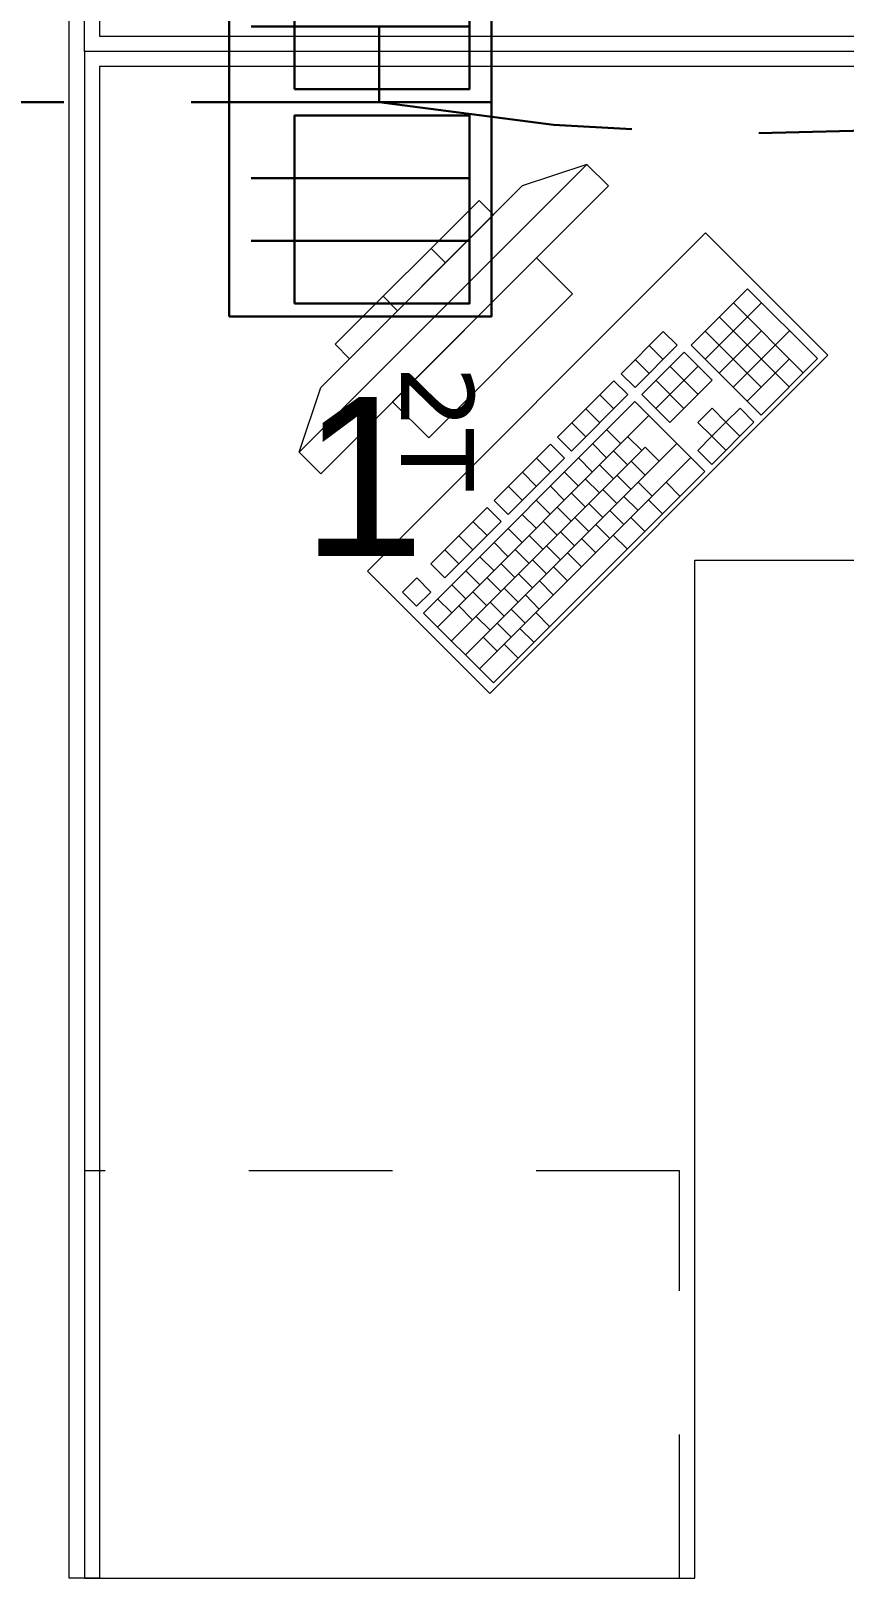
# Model space of a CAD drawing. Header units: inches. Extents: x -19 to 5698, y -728 to 92.
# Drawn here: x 110.498 to 111.298, y 19.461 to 20.981 of the extents above; entities that cross this region are included whole.
import ezdxf

# ---------------------------------------------------------------- set-up
doc = ezdxf.new("R2010")
doc.units = ezdxf.units.IN
doc.header["$MEASUREMENT"] = 0
doc.linetypes.add('HIDDEN', pattern=[0.375, 0.25, -0.125])
doc.linetypes.add('Rayas', pattern=[0.282222, 0.141111, -0.141111])
doc.layers.get('0').update_dxf_attribs({"color": 61})
doc.layers.add('00 conduct tomacorr', color=120, linetype='HIDDEN', lineweight=30)
doc.layers.add('00 IE LUZ EMERGENCIA', color=253, linetype='Continuous', lineweight=0)
doc.layers.add('Interior - Mobiliario', color=7, linetype='Continuous')
doc.styles.add('Annotative', font='arial.ttf')

# ---------------------------------------------------------------- blocks, each defined once
blk = doc.blocks.new('CAJA POP UP 6 MODULOS')
at = {"layer": '00 conduct tomacorr', "linetype": 'Continuous'}
for p, q in [((-0.095, -0.165), (-0.095, -0.0151)), ((-0.052, -0.165), (-0.052, -0.0151)), ((0.052, -0.165), (0.052, -0.0151)), ((0.095, -0.165), (0.095, -0.0151)), ((0, -0.165), (0, -0.18))]:
    blk.add_line(p, q, dxfattribs=at)
for points in [[(-0.147, 0), (0.147, 0), (0.147, -0.18), (-0.147, -0.18)], [(0, 0), (0.147, 0), (0.147, -0.18), (0, -0.18)]]:
    blk.add_lwpolyline(points, close=True, dxfattribs=at)
for points in [[(-0.138, -0.045), (-0.009, -0.045), (-0.009, -0.165), (-0.138, -0.165), (-0.138, -0.045)], [(0.009, -0.045), (0.138, -0.045), (0.138, -0.165), (0.009, -0.165), (0.009, -0.045)]]:
    blk.add_lwpolyline(points, dxfattribs=at)
at = {"color": 1, "insert": (-0.1807, -0.168), "char_height": 0.05, "attachment_point": 1, "rotation": 180}
blk.add_mtext_dynamic_manual_height_columns('{\\fVerdana|b0|i0|c0|p34;2T}', width=0.000481, gutter_width=0.1561, heights=[0], dxfattribs=at)

msp = doc.modelspace()

# ---------------------------------------------------------------- linework, layer by layer
at = {"layer": '00 conduct tomacorr'}
for p in [(110.8407, 25.8595), (103.5309, 20.9107)]:
    msp.add_line(p, (110.8407, 20.9107), dxfattribs=at)
msp.add_arc((111.2112, 23.0861, -0.0003), 2.2067, 260.333, 330.3419, dxfattribs=at)
at = {"layer": 'Interior - Mobiliario', "color": 175, "linetype": 'Continuous', "lineweight": 13}
for p, q in [((110.536, 20.9757), (110.536, 22.4607)), ((110.566, 22.4607), (110.566, 20.9757)), ((110.536, 20.9457), (110.536, 20.9757)), ((110.566, 20.9757), (111.851, 20.9757)), ((110.536, 19.4607), (110.536, 20.9457)), ((110.566, 20.9457), (110.566, 19.4607)), ((111.851, 20.9457), (110.566, 20.9457)), ((111.0449, 20.8496), (110.7621, 20.5668)), ((111.0449, 20.8496), (110.9813, 20.8284)), ((111.0661, 20.8284), (111.0449, 20.8496)), ((110.7833, 20.5456), (111.0661, 20.8284)), ((110.7833, 20.6304), (110.9813, 20.8284)), ((110.9389, 20.8143), (110.7974, 20.6729)), ((110.953, 20.8001), (110.9389, 20.8143)), ((110.8116, 20.6587), (110.953, 20.8001)), ((110.9059, 20.753), (110.8917, 20.7671)), ((110.9954, 20.7577), (110.854, 20.6163)), ((111.0308, 20.7224), (110.9954, 20.7577)), ((110.8587, 20.7059), (110.8446, 20.72)), ((110.8894, 20.5809), (111.0308, 20.7224)), ((111.2029, 20.7273), (111.1475, 20.6719)), ((111.2715, 20.6588), (111.2029, 20.7273)), ((111.1612, 20.6582), (111.2166, 20.7136)), ((111.2576, 20.6449), (111.189, 20.7135)), ((111.2438, 20.6311), (111.1752, 20.6996)), ((110.7974, 20.6729), (110.8116, 20.6587)), ((111.12, 20.6856), (111.0785, 20.644)), ((111.1337, 20.6719), (111.12, 20.6856)), ((111.2162, 20.6309), (111.1613, 20.6858)), ((111.1749, 20.6445), (111.2165, 20.6861)), ((111.1886, 20.6308), (111.244, 20.6862)), ((111.0922, 20.6303), (111.1337, 20.6719)), ((111.106, 20.6442), (111.0923, 20.6579)), ((111.1406, 20.665), (111.099, 20.6235)), ((111.1199, 20.658), (111.1062, 20.6717)), ((111.168, 20.6376), (111.1406, 20.665)), ((111.1475, 20.6719), (111.2161, 20.6034)), ((111.2023, 20.6171), (111.2439, 20.6586)), ((111.2161, 20.6034), (111.2715, 20.6588)), ((111.0785, 20.644), (111.0922, 20.6303)), ((111.1127, 20.6098), (111.1543, 20.6513)), ((111.1541, 20.6237), (111.1267, 20.6512)), ((110.7621, 20.5668), (110.7833, 20.6304)), ((111.0715, 20.6371), (111.0161, 20.5817)), ((111.0852, 20.6234), (111.0715, 20.6371)), ((111.1403, 20.6099), (111.1129, 20.6373)), ((111.1265, 20.5961), (111.168, 20.6376)), ((110.854, 20.6163), (110.8894, 20.5809)), ((111.0921, 20.6166), (110.8844, 20.4088)), ((111.0299, 20.568), (111.0852, 20.6234)), ((111.0714, 20.6096), (111.0577, 20.6233)), ((111.1607, 20.548), (111.0921, 20.6166)), ((111.099, 20.6235), (111.1265, 20.5961)), ((110.8981, 20.3951), (111.1058, 20.6028)), ((111.0576, 20.5957), (111.0438, 20.6094)), ((111.1679, 20.61), (111.154, 20.5962)), ((111.154, 20.5962), (111.1677, 20.5825)), ((111.1676, 20.5549), (111.2091, 20.5965)), ((111.1677, 20.5825), (111.1816, 20.5963)), ((111.1816, 20.5963), (111.1679, 20.61)), ((111.1954, 20.6102), (111.1816, 20.5963)), ((111.1953, 20.5826), (111.1816, 20.5963)), ((111.2091, 20.5965), (111.1954, 20.6102)), ((111.0161, 20.5817), (111.0299, 20.568)), ((111.0437, 20.5819), (111.03, 20.5956)), ((111.0781, 20.5751), (111.0644, 20.5889)), ((111.0988, 20.5684), (111.085, 20.5821)), ((111.1677, 20.5825), (111.1539, 20.5686)), ((111.1814, 20.5688), (111.1677, 20.5825)), ((110.7621, 20.5668), (110.7833, 20.5456)), ((110.9118, 20.3814), (111.1022, 20.5718)), ((110.9255, 20.3677), (111.1332, 20.5754)), ((111.0092, 20.5748), (110.9538, 20.5194)), ((111.0229, 20.5611), (111.0092, 20.5748)), ((111.0643, 20.5613), (111.0506, 20.575)), ((111.0849, 20.5545), (111.0712, 20.5682)), ((111.1159, 20.5581), (111.1022, 20.5718)), ((111.1539, 20.5686), (111.1676, 20.5549)), ((110.9392, 20.354), (111.147, 20.5617)), ((110.9675, 20.5057), (111.0229, 20.5611)), ((111.0091, 20.5472), (110.9954, 20.561)), ((111.0504, 20.5474), (111.0367, 20.5612)), ((111.0711, 20.5407), (111.0574, 20.5544)), ((111.1021, 20.5443), (111.0884, 20.558)), ((110.953, 20.3403), (111.1607, 20.548)), ((110.9952, 20.5334), (110.9815, 20.5471)), ((111.0366, 20.5336), (111.0229, 20.5473)), ((111.0572, 20.5268), (111.0435, 20.5405)), ((111.0882, 20.5304), (111.0745, 20.5441)), ((111.1089, 20.5236), (111.0952, 20.5373)), ((111.1364, 20.5238), (111.1227, 20.5375)), ((110.9814, 20.5196), (110.9677, 20.5333)), ((111.0227, 20.5198), (111.009, 20.5335)), ((111.0434, 20.513), (111.0297, 20.5267)), ((111.0744, 20.5166), (111.0607, 20.5303)), ((111.095, 20.5098), (111.0813, 20.5235)), ((111.1191, 20.5064), (111.1054, 20.5202)), ((110.9469, 20.5125), (110.8915, 20.4571)), ((110.9606, 20.4988), (110.9469, 20.5125)), ((110.9538, 20.5194), (110.9675, 20.5057)), ((110.995, 20.4921), (110.9813, 20.5058)), ((111.0089, 20.5059), (110.9952, 20.5196)), ((111.0295, 20.4991), (111.0158, 20.5128)), ((111.0605, 20.5027), (111.0468, 20.5164)), ((111.0812, 20.4959), (111.0675, 20.5096)), ((110.9052, 20.4434), (110.9606, 20.4988)), ((110.9468, 20.4849), (110.9331, 20.4986)), ((110.9812, 20.4782), (110.9675, 20.4919)), ((111.0157, 20.4853), (111.002, 20.499)), ((111.0467, 20.4889), (111.033, 20.5026)), ((111.0673, 20.4821), (111.0536, 20.4958)), ((111.1018, 20.4891), (111.0881, 20.5028)), ((110.9329, 20.4711), (110.9192, 20.4848)), ((110.9673, 20.4644), (110.9536, 20.4781)), ((111.0018, 20.4714), (110.9881, 20.4851)), ((111.019, 20.4612), (111.0053, 20.4749)), ((111.0328, 20.475), (111.0191, 20.4887)), ((111.0535, 20.4682), (111.0398, 20.4819)), ((111.0845, 20.4718), (111.0708, 20.4855)), ((110.9191, 20.4572), (110.9054, 20.471)), ((110.9535, 20.4505), (110.9398, 20.4642)), ((110.988, 20.4576), (110.9743, 20.4713)), ((111.0052, 20.4473), (110.9914, 20.461)), ((111.0396, 20.4544), (111.0259, 20.4681)), ((110.8915, 20.4571), (110.9052, 20.4434)), ((110.9396, 20.4367), (110.9259, 20.4504)), ((110.9741, 20.4437), (110.9604, 20.4574)), ((110.9913, 20.4335), (110.9776, 20.4472)), ((111.0258, 20.4405), (111.0121, 20.4542)), ((110.8777, 20.4433), (110.8638, 20.4294)), ((110.8638, 20.4294), (110.8775, 20.4157)), ((110.8775, 20.4157), (110.8914, 20.4295)), ((110.8914, 20.4295), (110.8777, 20.4433)), ((110.9258, 20.4228), (110.9121, 20.4365)), ((110.9464, 20.416), (110.9327, 20.4297)), ((110.9603, 20.4299), (110.9466, 20.4436)), ((110.9775, 20.4196), (110.9637, 20.4333)), ((111.0119, 20.4267), (110.9982, 20.4404)), ((110.912, 20.409), (110.8982, 20.4227)), ((110.9326, 20.4022), (110.9189, 20.4159)), ((110.9636, 20.4058), (110.9499, 20.4195)), ((110.9981, 20.4128), (110.9844, 20.4266)), ((110.8844, 20.4088), (110.953, 20.3403)), ((110.9498, 20.3919), (110.9361, 20.4056)), ((110.9704, 20.3851), (110.9567, 20.3989)), ((110.9842, 20.399), (110.9705, 20.4127)), ((111.0083, 20.3957), (110.9946, 20.4094)), ((110.9566, 20.3713), (110.9428, 20.385)), ((110.9928, 20.3801), (110.9791, 20.3938)), ((110.9772, 20.3645), (110.9635, 20.3782)), ((110.566, 19.4607), (110.536, 19.4607))]:
    msp.add_line(p, q, dxfattribs=at)
at = {"layer": 'Interior - Mobiliario', "color": 175, "linetype": 'Rayas', "lineweight": 13}
for p, q in [((111.136, 19.8607), (110.551, 19.8607)), ((111.136, 19.4607), (111.136, 19.8607))]:
    msp.add_line(p, q, dxfattribs=at)
at = {"layer": 'Interior - Mobiliario', "color": 175, "linetype": 'Continuous', "lineweight": 13, "flags": 128}
for points in [[(110.551, 20.9607), (110.551, 22.4607), (111.151, 22.4607), (111.151, 21.4607), (111.851, 21.4607), (111.851, 20.9607)], [(110.551, 20.9607), (110.551, 19.4607), (111.151, 19.4607), (111.151, 20.4607), (111.851, 20.4607), (111.851, 20.9607)], [(110.8293, 20.4501), (110.9495, 20.3299), (111.2818, 20.6623), (111.1616, 20.7825)]]:
    msp.add_lwpolyline(points, close=True, dxfattribs=at)

# ---------------------------------------------------------------- block references
at = {"layer": '00 conduct tomacorr', "xscale": 1.432830642179531, "yscale": 1.432830642179531, "zscale": 1.432830642179531, "rotation": 89.99999999999993}
msp.add_blockref('CAJA POP UP 6 MODULOS', (110.6932, 20.9107), dxfattribs=at)

# ---------------------------------------------------------------- texts
at = {"layer": '00 IE LUZ EMERGENCIA', "style": 'Annotative'}
msp.add_attdef('1', (110.7642, 20.4648), '', height=0.1562, dxfattribs=at)

doc.saveas('drawing.dxf')
